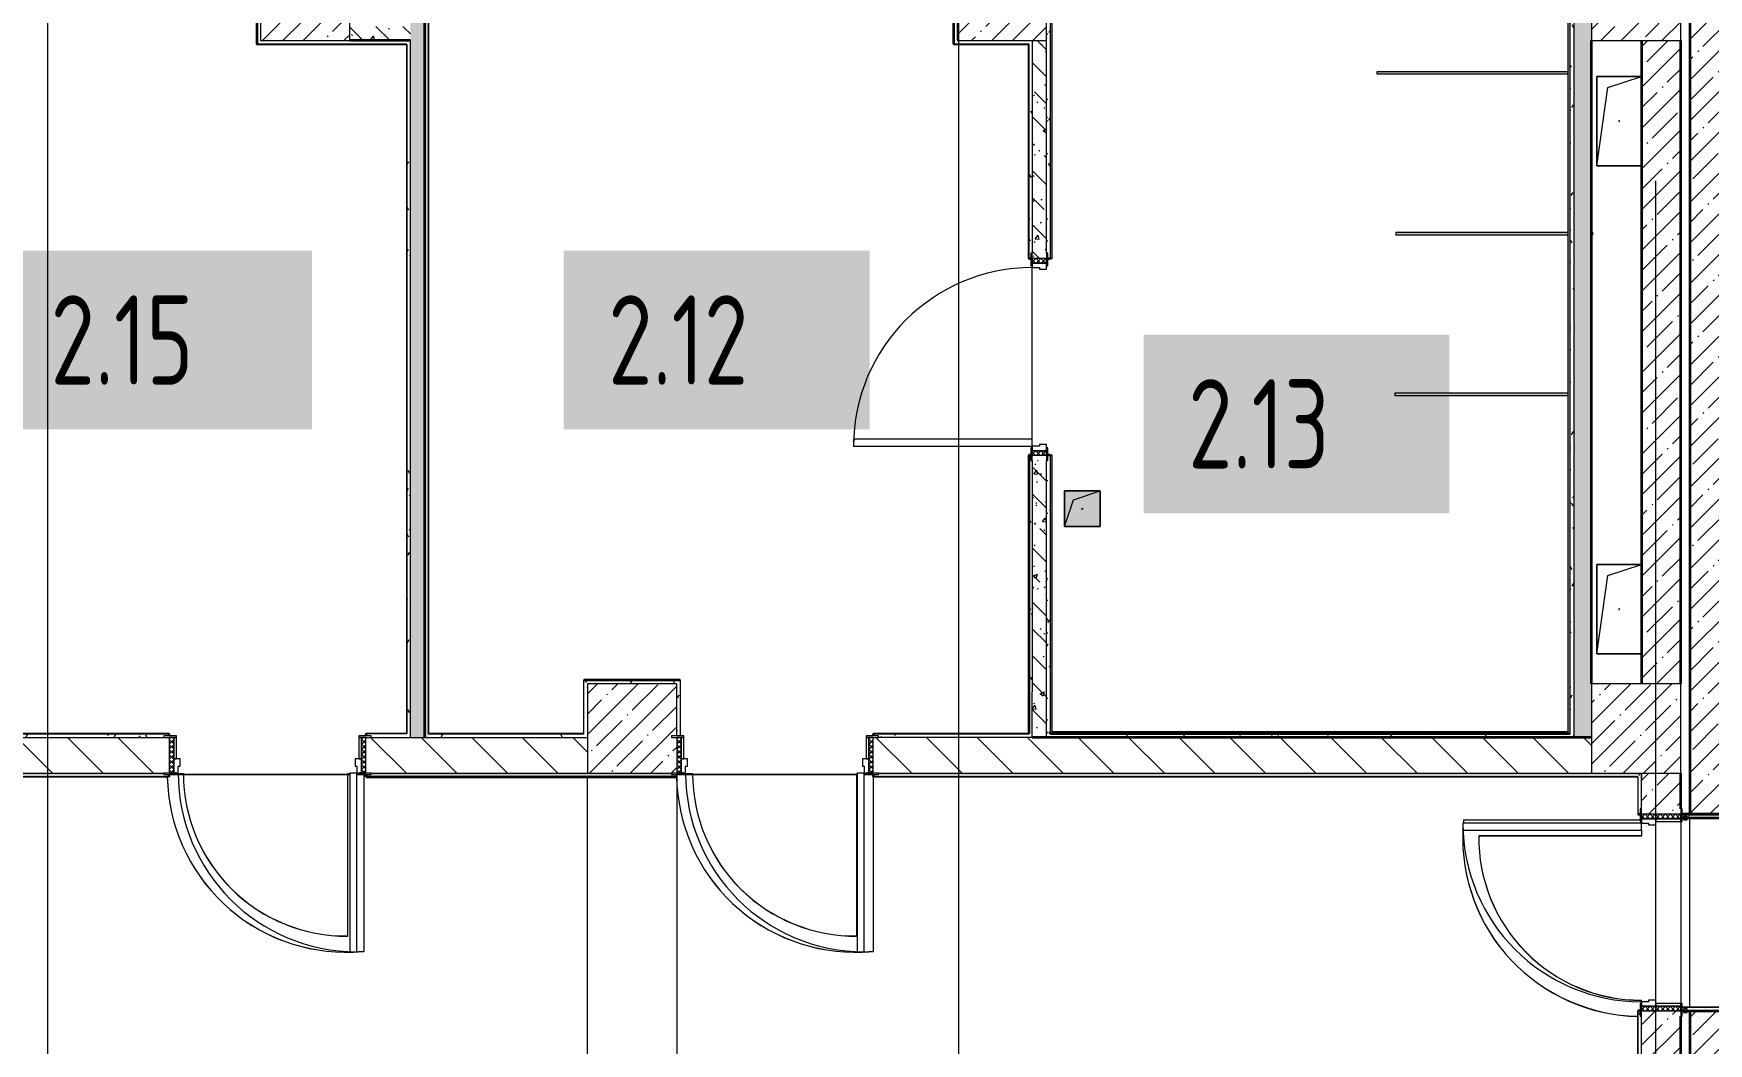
# Model space of a CAD drawing. Header units: millimetres. Extents: x 3914 to 443608, y -156176 to 78197.
# Drawn here: x 250444 to 259819, y -128891 to -123238 of the extents above; entities that cross this region are included whole.
import ezdxf

# ---------------------------------------------------------------- set-up
doc = ezdxf.new("R2010")
doc.units = ezdxf.units.MM
doc.linetypes.add('200_ШТРИХ__ш1_п0_6_', pattern=[160, 100, -60])
doc.linetypes.add('Осевая', pattern=[6350, 1270, -952.5, 3175, -952.5])
doc.layers.add('A-AREA-PATT-2', color=7, linetype='Continuous', lineweight=5, true_color=0xcde0ef, transparency=1)
for name, color, linetype, lineweight in [('A-DOOR-1', 7, 'Continuous', 5), ('A-DOOR-2', 7, '200_ШТРИХ__ш1_п0_6_', 5), ('A-DOOR-FRAM-2', 7, 'Continuous', 5), ('A-FLOR', 7, 'Continuous', 9), ('A-GENM', 7, 'Continuous', 9), ('A-WALL', 7, 'Continuous', 5), ('A-WALL-1', 7, 'Continuous', 35), ('I-WALL', 7, 'Continuous', 5), ('S-COLS', 7, 'Continuous', 9), ('S-COLS-1', 7, 'Continuous', 5), ('Оси', 7, 'Continuous', 9), ('Оси-2', 7, 'Осевая', 9)]:
    doc.layers.add(name, color=color, linetype=linetype, lineweight=lineweight)
doc.layers.add('A-DOOR-FRAM-1', color=7, linetype='Continuous', lineweight=5, true_color=0xc0c0c0)
doc.layers.add('A-WALL-FNSH-1', color=9, linetype='Continuous', lineweight=5, true_color=0x808080)
doc.styles.add('СПДС', font='ГОСТ тип А.ttf', dxfattribs={"width": 0.9})
pattern_1 = [(45, (174964.42, -145977.62), (-114.04925, 114.04925), []), (45, (175078.47, -145977.62), (-114.04925, 114.04925), [201.612, -40.322, 6.706, -33.617])]
pattern_2 = [(135, (174964.42, -145977.62), (-150.8683, -150.8683), [213.36, -35.56, 7.112, -35.56]), (135, (174964.42, -145826.85), (-150.8683, -150.8683), []), (50, (174964.42, -145977.62), (255.05767, -22.3145), [26.67, -293.37]), (355, (174964.42, -145977.62), (-49.3404, 267.47914), [21.336, -234.696]), (100.451, (174985.68, -145979.48), (205.7195, 245.16356), [22.666, -249.326]), (46.184, (174964.42, -145906.5), (379.511, -58.86), [40.005, -440.055]), (96.636, (174996.05, -145911.4), (332.3634, 346.3991), [33.999, -373.989]), (351.184, (174964.42, -145906.5), (332.3669, 346.3953), [32.004, -352.044]), (21, (174999.98, -145924.28), (212.26017, -143.1711), [26.67, -293.37]), (326, (174999.98, -145924.28), (86.5224, 257.8632), [21.336, -234.696]), (71.451, (175017.67, -145936.2), (298.78395, 114.6901), [22.666, -249.326]), (37.5, (174964.42, -145977.62), (4.32385, 118.37751), [6.706, -225.146, 6.706, -231.546, -235.585]), (37.5, (174964.42, -145977.62), (4.32385, 118.37751), [-470.103, 6.706, -228.879]), (7.5, (174964.42, -145977.62), (93.54758, 140.2533), [6.706, -129.134, 6.706, -219.812, -89.789]), (7.5, (174964.42, -145977.62), (93.54758, 140.2533), [-362.356, 6.706, -83.083]), (327.5, (174885.12, -145977.62), (189.82734, -8.02019), [6.706, -82.194, 6.706, -270.662, -368.046]), (327.5, (174885.12, -145977.62), (189.82734, -8.02019), [-366.268, 6.706, -361.34]), (317.5, (174849.56, -145977.62), (207.38114, 35.59764), [6.706, -108.864, 6.706, -177.495, -261.366]), (317.5, (174849.56, -145977.62), (207.38114, 35.59764), [-299.771, 6.706, -254.66])]
pattern_3 = [(0, (174964.42, -145977.62), (243.84, 60.96), [20.117, -162.763, 20.117, -162.763, -975.36]), (0, (174964.42, -145977.62), (243.84, 60.96), [-365.76, 20.117, -345.643, 20.117, -162.763, -426.72]), (0, (174964.42, -145977.62), (243.84, 60.96), [-914.4, 20.117, -101.803, 20.117, -284.683]), (120, (175055.86, -145947.14), (-174.71291, 180.691634), [20.117, -162.763, 20.117, -162.763, -975.36]), (120, (175055.86, -145947.14), (-174.71291, 180.691634), [-365.76, 20.117, -345.643, 20.117, -162.763, -426.72]), (120, (175055.86, -145947.14), (-174.71291, 180.691634), [-914.4, 20.117, -101.803, 20.117, -284.683]), (240, (175086.34, -145825.22), (-69.12709, -241.651634), [20.117, -162.763, 20.117, -162.763, -975.36]), (240, (175086.34, -145825.22), (-69.12709, -241.651634), [-365.76, 20.117, -345.643, 20.117, -162.763, -426.72]), (240, (175086.34, -145825.22), (-69.12709, -241.651634), [-914.4, 20.117, -101.803, 20.117, -284.683])]

# ---------------------------------------------------------------- blocks, each defined once
blk = doc.blocks.new('BSC_Колонна _Прямоугольная - 500х500-23287078-Объем проектирования 2 этажа')
at = {"layer": 'S-COLS-1'}
h = blk.add_hatch(dxfattribs=at)
h.set_pattern_fill('FP_32', color=256, style=0, pattern_type=2)
h.set_pattern_definition([(45, (-84450, -22950), (-114.04925, 114.04925), []), (45, (-84335.95, -22950), (-114.04925, 114.04925), [201.613, -40.323, 6.706, -33.617])])
h.paths.add_polyline_path([(140, -250), (250, -250), (250, 250), (-250, 250), (-249.3, -250), (60, -250)])
for p, q in [((250, 250), (-250, 250)), ((-250, 250), (-250, -250)), ((250, -250), (250, 250)), ((-250, -250), (250, -250))]:
    blk.add_line(p, q, dxfattribs=at)
blk = doc.blocks.new('BSC_Колонна _Прямоугольная - 500х500-V323-Объем проектирования 2 этажа')
at = {"layer": 'S-COLS-1'}
h = blk.add_hatch(dxfattribs=at)
h.set_pattern_fill('FP_72', color=256, style=0, pattern_type=2)
h.set_pattern_definition([(45, (-77000, -22950), (-114.04925, 114.04925), []), (45, (-76885.95, -22950), (-114.04925, 114.04925), [201.613, -40.323, 6.706, -33.617])])
h.paths.add_polyline_path([(250, -250), (250, 250), (-250, 250), (-250, -250)])
for p, q in [((250, 250), (-250, 250)), ((-250, 250), (-250, -250)), ((250, -250), (250, 250)), ((-250, -250), (250, -250))]:
    blk.add_line(p, q, dxfattribs=at)
blk = doc.blocks.new('131_Сантехническая перегородка - СП-2-29831410-Объем проектирования 2 этажа')
at = {"layer": 'A-GENM'}
for p, q in [((31, 8), (1100, 8)), ((1100, 8), (1100, -8)), ((1100, -8), (31, -8))]:
    blk.add_line(p, q, dxfattribs=at)
blk = doc.blocks.new('131_Сантехническая перегородка - СП-2-16286057-Объем проектирования 2 этажа')
at = {"layer": 'A-GENM'}
for p, q in [((0, 8), (964.7, 8)), ((0, 8), (0, -8)), ((1095.7, 8), (1100, 8)), ((1100, 8), (1100, -8)), ((964.7, -8), (0, -8)), ((1100, -8), (1095.7, -8))]:
    blk.add_line(p, q, dxfattribs=at)
blk = doc.blocks.new('131_Сантехническая перегородка - СП-2-V333-Объем проектирования 2 этажа')
at = {"layer": 'A-GENM'}
for p, q in [((0, 8), (969.7, 8)), ((0, 8), (0, -8)), ((969.7, -8), (0, -8))]:
    blk.add_line(p, q, dxfattribs=at)
blk = doc.blocks.new('GM_Отверстие прямоугольное _в плите_ - Отверстие-V379-Объем проектирования 2 этажа')
at = {"layer": 'A-GENM'}
for p, q in [((-100, -100), (-100, 100)), ((-100, 100), (100, 100)), ((100, 100), (-100, 100)), ((-100, 100), (-100, -100)), ((-50, 50), (100, 100)), ((100, 100), (100, -100)), ((100, -100), (100, 100)), ((-100, -100), (-50, 50)), ((100, -100), (-100, -100)), ((-100, -100), (100, -100))]:
    blk.add_line(p, q, dxfattribs=at)
for start, end in [(360, 180), (180, 360)]:
    blk.add_arc((0, 0), 2.5, start, end, dxfattribs=at)
blk = doc.blocks.new('GM_Отверстие прямоугольное _в плите_ - Отверстие-21613015-Объем проектирования 2 этажа')
at = {"layer": 'A-GENM'}
for p, q in [((-125, -250), (-125, 250)), ((-125, 250), (125, 250)), ((125, 250), (-125, 250)), ((-125, 250), (-125, -250)), ((-125, -250), (-62.5, 187.5)), ((-62.5, 187.5), (125, 250)), ((125, -250), (-125, -250)), ((-125, -250), (125, -250))]:
    blk.add_line(p, q, dxfattribs=at)
for start, end in [(360, 180), (180, 360)]:
    blk.add_arc((0, 0), 2.5, start, end, dxfattribs=at)
blk = doc.blocks.new('BSC_Колонна _Прямоугольная - 500х500-V394-Объем проектирования 2 этажа')
at = {"layer": 'S-COLS-1'}
h = blk.add_hatch(dxfattribs=at)
h.set_pattern_fill('FP_136', color=256, style=0, pattern_type=2)
h.set_pattern_definition([(45, (-78830, -18850), (-114.04925, 114.04925), []), (45, (-78715.95, -18850), (-114.04925, 114.04925), [201.613, -40.323, 6.706, -33.617])])
h.paths.add_polyline_path([(60.1, -250), (250, -250), (250, -50), (220, -50), (220, -42), (250, -42), (250, 250), (-250, 250), (-250, -250)])
for p, q in [((250, 250), (-250, 250)), ((-250, 250), (-250, -250)), ((250, -42), (250, 250)), ((-250, -250), (220, -250))]:
    blk.add_line(p, q, dxfattribs=at)
blk = doc.blocks.new('BSC_Колонна _Прямоугольная - 500х500-V395-Объем проектирования 2 этажа')
at = {"layer": 'S-COLS-1'}
h = blk.add_hatch(dxfattribs=at)
h.set_pattern_fill('FP_137', color=256, style=0, pattern_type=2)
h.set_pattern_definition([(45, (-84450, -18850), (-114.04925, 114.04925), []), (45, (-84335.95, -18850), (-114.04925, 114.04925), [201.613, -40.323, 6.706, -33.617])])
h.paths.add_polyline_path([(34.2, -250), (250, -250), (250, 250), (-250, 250), (-250, -250), (30, -250)])
for p, q in [((250, 250), (-250, 250)), ((-250, 250), (-250, -250)), ((250, -250), (250, 250)), ((-250, -250), (250, -250))]:
    blk.add_line(p, q, dxfattribs=at)
blk = doc.blocks.new('BSC_Колонна _Прямоугольная - 500х500-V396-Объем проектирования 2 этажа')
at = {"layer": 'S-COLS-1'}
h = blk.add_hatch(dxfattribs=at)
h.set_pattern_fill('FP_138', color=256, style=0, pattern_type=2)
h.set_pattern_definition([(45, (-80900, -22950), (-114.04925, 114.04925), []), (45, (-80785.95, -22950), (-114.04925, 114.04925), [201.613, -40.323, 6.706, -33.617])])
h.paths.add_polyline_path([(202.8, -250), (250, -250), (250, 250), (-250, 250), (-250, -250), (170, -250)])
for p, q in [((250, 250), (-250, 250)), ((-250, 250), (-250, -250)), ((250, -250), (250, 250)), ((-250, -250), (250, -250))]:
    blk.add_line(p, q, dxfattribs=at)

msp = doc.modelspace()

# ---------------------------------------------------------------- hatches: boundary and pattern name
at = {"layer": 'A-AREA-PATT-2'}
h = msp.add_hatch(color=256, dxfattribs=at)
h.paths.add_polyline_path([(258191, -127152.1), (259039.6, -127152.1), (259039.6, -122583.1), (256139.9, -122583.1), (256139.9, -124497.6), (256145.4, -124497.6), (256145.4, -122588.6), (259034.1, -122588.6), (259034.1, -123449.6), (257965.1, -123449.6), (257965.1, -123465.6), (259034.1, -123465.6), (259034.1, -124349.6), (258069.4, -124349.6), (258069.4, -124365.6), (259034.1, -124365.6), (259034.1, -125249.6), (258064.4, -125249.6), (258064.4, -125265.6), (259034.1, -125265.6), (259034.1, -127146.6), (256145.4, -127146.6), (256145.4, -125597.6), (256139.9, -125597.6), (256139.9, -127152.1), (258189.5, -127152.1)])
h.paths.add_polyline_path([(256414.4, -125997.6), (256414.4, -125797.6), (256214.4, -125797.6), (256214.4, -125997.6)])
h = msp.add_hatch(color=256, dxfattribs=at)
h.paths.add_polyline_path([(259554.4, -128687.1), (259664.4, -128687.1), (259664.4, -128682.6), (259554.4, -128682.6)])
h.paths.add_polyline_path([(259679.4, -127639.1), (259699.4, -127639.1), (259699.4, -127628.6), (259679.4, -127628.6), (259679.4, -127632.6)])
h.paths.add_polyline_path([(259554.4, -127632.6), (259664.4, -127632.6), (259664.4, -127628.6), (259554.4, -127628.6)])
at = {"layer": 'A-DOOR-2'}
h = msp.add_hatch(dxfattribs=at)
h.set_pattern_fill('FP_199', color=256, angle=90, style=0, pattern_type=2)
h.set_pattern_definition([(225, (255969.737, -123308.71), (14.14214, -14.14214), []), (315, (255969.737, -123308.71), (14.14214, 14.14214), [])])
h.paths.add_polyline_path([(256034.4, -124522.6), (256114.4, -124522.6), (256114.4, -124497.6), (256034.4, -124497.6)])
h = msp.add_hatch(dxfattribs=at)
h.set_pattern_fill('FP_75', color=256, angle=180, style=0, pattern_type=2)
h.set_pattern_definition([(315, (250015.51, -127442.306), (14.14214, 14.14214), []), (45, (250015.51, -127442.306), (-14.14214, 14.14214), [])])
h.paths.add_polyline_path([(251204.4, -127377.6), (251229.4, -127377.6), (251229.4, -127177.6), (251204.4, -127177.6)])
h = msp.add_hatch(dxfattribs=at)
h.set_pattern_fill('FP_75', color=256, angle=180, style=0, pattern_type=2)
h.set_pattern_definition([(315, (252855.51, -127442.306), (14.14214, 14.14214), []), (45, (252855.51, -127442.306), (-14.14214, 14.14214), [])])
h.paths.add_polyline_path([(254044.4, -127377.6), (254069.4, -127377.6), (254069.4, -127177.6), (254044.4, -127177.6)])
h = msp.add_hatch(dxfattribs=at)
h.set_pattern_fill('FP_85', color=256, angle=90, style=0, pattern_type=2)
h.set_pattern_definition([(225, (259379.737, -126418.71), (14.14214, -14.14214), []), (315, (259379.737, -126418.71), (14.14214, 14.14214), [])])
h.paths.add_polyline_path([(259664.4, -127632.6), (259664.4, -127607.6), (259444.4, -127607.6), (259444.4, -127632.6), (259636.4, -127632.6)])
at = {"layer": 'A-DOOR-FRAM-2'}
h = msp.add_hatch(dxfattribs=at)
h.set_pattern_fill('FP_200', color=256, angle=90, style=0, pattern_type=2)
h.set_pattern_definition([(135, (255969.737, -125431.505), (-14.1421, -14.1421), []), (225, (255969.737, -125431.505), (14.1421, -14.1421), [])])
h.paths.add_polyline_path([(256114.4, -125597.6), (256112.6, -125572.6), (256034.4, -125572.6), (256034.4, -125597.6)])
h = msp.add_hatch(dxfattribs=at)
h.set_pattern_fill('FP_76', color=256, angle=180, style=0, pattern_type=2)
h.set_pattern_definition([(225, (252138.306, -127442.306), (14.1421, -14.1421), []), (315, (252138.306, -127442.306), (14.1421, 14.1421), [])])
h.paths.add_polyline_path([(252304.4, -127377.6), (252304.4, -127177.6), (252279.4, -127177.6), (252279.4, -127377.6), (252291.6, -127377.6)])
h = msp.add_hatch(dxfattribs=at)
h.set_pattern_fill('FP_76', color=256, angle=180, style=0, pattern_type=2)
h.set_pattern_definition([(225, (254978.306, -127442.306), (14.1421, -14.1421), []), (315, (254978.306, -127442.306), (14.1421, 14.1421), [])])
h.paths.add_polyline_path([(255119.4, -127377.6), (255144.4, -127377.6), (255144.4, -127177.6), (255119.4, -127178.2), (255119.4, -127182.3)])
h = msp.add_hatch(dxfattribs=at)
h.set_pattern_fill('FP_86', color=256, angle=90, style=0, pattern_type=2)
h.set_pattern_definition([(135, (259379.737, -128541.505), (-14.1421, -14.1421), []), (225, (259379.737, -128541.505), (14.1421, -14.1421), [])])
h.paths.add_polyline_path([(259664.4, -128707.6), (259664.4, -128682.6), (259444.4, -128682.6), (259444.4, -128707.6), (259636.4, -128707.6)])
at = {"layer": 'I-WALL'}
h = msp.add_hatch(dxfattribs=at)
h.set_pattern_fill('FP_1', color=256, style=0, pattern_type=2)
h.set_pattern_definition(pattern_1)
h.paths.add_polyline_path([(259714.4, -127607.6), (259934.4, -127607.6), (259934.4, -118877.6), (259714.4, -118877.6), (259714.4, -127539.9)])
h = msp.add_hatch(dxfattribs=at)
h.set_pattern_fill('FP_41', color=256, style=0, pattern_type=2)
h.set_pattern_definition(pattern_2)
h.paths.add_polyline_path([(252554.5, -127177.6), (252634.4, -127177.6), (252634.4, -119077.6), (252554.4, -119077.6), (252554.4, -127177.6)])
h = msp.add_hatch(dxfattribs=at)
h.set_pattern_fill('FP_191', color=256, style=0, pattern_type=2)
h.set_pattern_definition(pattern_3)
h.paths.add_polyline_path([(252654.4, -127177.6), (252652.9, -119097), (252634.4, -119077.6), (252634.4, -127177.6)])
h = msp.add_hatch(dxfattribs=at)
h.set_pattern_fill('FP_41', color=256, style=0, pattern_type=2)
h.set_pattern_definition(pattern_2)
h.paths.add_polyline_path([(259164.4, -127177.6), (259164.4, -119077.6), (259065.1, -119077.6), (259065.1, -127177.6)])
h = msp.add_hatch(dxfattribs=at)
h.set_pattern_fill('FP_1', color=256, style=0, pattern_type=2)
h.set_pattern_definition(pattern_1)
h.paths.add_polyline_path([(259455.8, -127407.6), (259664.4, -127407.6), (259664.4, -127377.6), (259444.4, -127377.6), (259444.4, -127407.6)])
h.paths.add_polyline_path([(259664.4, -126877.6), (259664.4, -123277.6), (259444.4, -123277.6), (259444.4, -126877.6), (259474.4, -126877.6)])
h.paths.add_polyline_path([(259568.5, -122777.6), (259664.4, -122777.6), (259664.4, -119377.6), (259444.4, -119377.6), (259445.3, -122777.6), (259474.4, -122777.6)])
h = msp.add_hatch(dxfattribs=at)
h.set_pattern_fill('FP_191', color=256, style=0, pattern_type=2)
h.set_pattern_definition(pattern_3)
h.paths.add_polyline_path([(256134.4, -127177.6), (256134.4, -125597.6), (256122.4, -125597.6), (256122.4, -125627.6), (256114.4, -125627.6), (256114.4, -127177.6)])
h.paths.add_polyline_path([(256134.4, -124497.6), (256134.4, -122577.6), (256114.4, -122577.6), (256114.4, -124467.6), (256122.4, -124467.6), (256122.4, -124497.6)])
h = msp.add_hatch(dxfattribs=at)
h.set_pattern_fill('FP_191', color=256, style=0, pattern_type=2)
h.set_pattern_definition(pattern_3)
h.paths.add_polyline_path([(259045.1, -127177.6), (259065.1, -127177.6), (259065.1, -122557.6), (259045.1, -122557.6), (259045.1, -127166.9)])
h = msp.add_hatch(dxfattribs=at)
h.set_pattern_fill('FP_191', color=256, style=0, pattern_type=2)
h.set_pattern_definition(pattern_3)
h.paths.add_polyline_path([(251694.4, -123277.6), (251714.4, -123277.6), (251714.4, -122757.6), (251694.4, -122757.6), (251694.4, -123246.8)])
h = msp.add_hatch(dxfattribs=at)
h.set_pattern_fill('FP_191', color=256, style=0, pattern_type=2)
h.set_pattern_definition(pattern_3)
h.paths.add_polyline_path([(255594.4, -123277.6), (255614.4, -123277.6), (255614.3, -122757.6), (255594.4, -122757.6), (255594.4, -123260.9)])
h = msp.add_hatch(dxfattribs=at)
h.set_pattern_fill('FP_191', color=256, style=0, pattern_type=2)
h.set_pattern_definition(pattern_3)
h.paths.add_polyline_path([(252409.1, -123297.6), (252533.4, -123297.6), (252533.4, -123277.6), (251694.4, -123277.6), (251694.4, -123297.6), (252304.4, -123297.6)])
h = msp.add_hatch(dxfattribs=at)
h.set_pattern_fill('FP_41', color=256, style=0, pattern_type=2)
h.set_pattern_definition(pattern_2)
h.paths.add_polyline_path([(252554.4, -123277.6), (252554.4, -123197.6), (252214.4, -123197.6), (252214.4, -123277.6), (252552.9, -123277.6)])
h = msp.add_hatch(dxfattribs=at)
h.set_pattern_fill('FP_191', color=256, style=0, pattern_type=2)
h.set_pattern_definition(pattern_3)
h.paths.add_polyline_path([(252554.4, -127157.6), (252552.9, -123277.6), (252534.4, -123277.6), (252534.4, -127156.6)])
h = msp.add_hatch(dxfattribs=at)
h.set_pattern_fill('FP_191', color=256, style=0, pattern_type=2)
h.set_pattern_definition(pattern_3)
h.paths.add_polyline_path([(256034.4, -127157.6), (256034.4, -125627.6), (256026.4, -125627.6), (256026.4, -125597.6), (256014.4, -125597.6), (256014.4, -127157.6)])
h.paths.add_polyline_path([(256014.4, -124497.6), (256026.4, -124497.6), (256026.4, -124467.6), (256034.4, -124467.6), (256034.4, -123277.6), (256014.4, -123277.6), (256014.4, -124222.6)])
h = msp.add_hatch(dxfattribs=at)
h.set_pattern_fill('FP_41', color=256, style=0, pattern_type=2)
h.set_pattern_definition(pattern_2)
h.paths.add_polyline_path([(256034.4, -127177.6), (256114.4, -127177.6), (256114.4, -125597.6), (256034.4, -125597.6), (256034.4, -127157.6)])
h.paths.add_polyline_path([(256034.4, -124497.6), (256114.4, -124497.6), (256114.4, -123277.6), (256034.4, -123277.6), (256034.4, -124467.6)])
h = msp.add_hatch(dxfattribs=at)
h.set_pattern_fill('FP_191', color=256, style=0, pattern_type=2)
h.set_pattern_definition(pattern_3)
h.paths.add_polyline_path([(253544.4, -127157.6), (253544.4, -126857.6), (253524.4, -126857.6), (253524.4, -127156.6), (253534.4, -127157.1)])
h = msp.add_hatch(dxfattribs=at)
h.set_pattern_fill('FP_191', color=256, style=0, pattern_type=2)
h.set_pattern_definition(pattern_3)
h.paths.add_polyline_path([(254044.4, -126877.6), (254064.4, -126877.6), (254064.4, -126857.6), (253544.4, -126857.6), (253544.4, -126877.6)])
h = msp.add_hatch(dxfattribs=at)
h.set_pattern_fill('FP_191', color=256, style=0, pattern_type=2)
h.set_pattern_definition(pattern_3)
h.paths.add_polyline_path([(254044.4, -127169.6), (254064.4, -127169.6), (254064.4, -126877.6), (254044.4, -126877.6), (254044.4, -127097)])
h = msp.add_hatch(dxfattribs=at)
h.set_pattern_fill('FP_23', color=256, style=0, pattern_type=2)
h.set_pattern_definition([(135, (174964.42, -145977.62), (-141.42136, -141.42136), [])])
h.paths.add_polyline_path([(259065.1, -127377.6), (259164.4, -127377.6), (259164.4, -127177.6), (255144.4, -127177.6), (255144.4, -127377.6), (258913.7, -127377.6)])
h.paths.add_polyline_path([(248504.4, -127377.6), (248504.4, -127177.6), (241724.4, -127177.6), (241724.4, -127377.6), (246627.2, -127377.6)])
h.paths.add_polyline_path([(249465.7, -127377.6), (251204.4, -127377.6), (251204.4, -127177.6), (249004.4, -127177.6), (249004.4, -127377.6)])
h.paths.add_polyline_path([(252304.4, -127377.6), (253544.4, -127377.6), (253544.4, -127177.6), (252304.4, -127177.6)])
h = msp.add_hatch(dxfattribs=at)
h.set_pattern_fill('FP_191', color=256, style=0, pattern_type=2)
h.set_pattern_definition(pattern_3)
h.paths.add_polyline_path([(252554.4, -127177.6), (252554.4, -127157.6), (252304.4, -127157.6), (252304.9, -127169.6), (252334.4, -127169.6), (252334.4, -127177.6), (252534.4, -127177.6)])
h.paths.add_polyline_path([(250761.2, -127177.6), (251174.4, -127177.3), (251174.4, -127169.6), (251204.4, -127169.6), (251204.4, -127157.6), (249025.4, -127157.6), (249024.4, -127177.6), (250628.3, -127177.6)])
h = msp.add_hatch(dxfattribs=at)
h.set_pattern_fill('FP_191', color=256, style=0, pattern_type=2)
h.set_pattern_definition(pattern_3)
h.paths.add_polyline_path([(253544.4, -127177.6), (253544.4, -127157.6), (252655.4, -127157.6), (252654.4, -127177.6)])
h = msp.add_hatch(dxfattribs=at)
h.set_pattern_fill('FP_191', color=256, style=0, pattern_type=2)
h.set_pattern_definition(pattern_3)
h.paths.add_polyline_path([(255350.8, -127177.6), (256033.4, -127176.7), (256013.4, -127157.6), (255144.4, -127157.6), (255144.4, -127169.6), (255174.4, -127169.6), (255174.4, -127177.6), (255300, -127177.6)])
h.paths.add_polyline_path([(256034.4, -127177.6), (256034.4, -127157.6), (256014.4, -127157.6), (256033.4, -127176.6)])
h = msp.add_hatch(dxfattribs=at)
h.set_pattern_fill('FP_191', color=256, style=0, pattern_type=2)
h.set_pattern_definition(pattern_3)
h.paths.add_polyline_path([(258725.6, -127177.6), (259045.1, -127177.6), (259043.1, -127157.6), (256134.4, -127157.6), (256134.4, -127177.6), (258389.5, -127177.6)])
h = msp.add_hatch(dxfattribs=at)
h.set_pattern_fill('FP_191', color=256, style=0, pattern_type=2)
h.set_pattern_definition(pattern_3)
h.paths.add_polyline_path([(255144.4, -127397.6), (259423.4, -127397.6), (259424.4, -127377.6), (255174.4, -127377.8), (255174.4, -127385.6), (255144.4, -127385.6)])
h.paths.add_polyline_path([(252409.1, -127397.6), (254044.4, -127397.6), (254044.4, -127385.6), (254014.4, -127384.8), (254014.4, -127377.6), (252334.4, -127378), (252334.4, -127385.6), (252304.4, -127385.6), (252304.4, -127397.6), (252334.4, -127397.6)])
h.paths.add_polyline_path([(245274.4, -127397.6), (251204.4, -127397.6), (251204.4, -127385.6), (251174.4, -127384.8), (251174.4, -127377.6), (241724.4, -127377.6), (241745.4, -127397.6), (245181.7, -127397.6)])
h.paths.add_polyline_path([(241729.3, -127397.6), (241744.4, -127397.6), (241724.4, -127377.6), (241724.4, -127397.6)])
h = msp.add_hatch(dxfattribs=at)
h.set_pattern_fill('FP_191', color=256, style=0, pattern_type=2)
h.set_pattern_definition(pattern_3)
h.paths.add_polyline_path([(259444.4, -129827.6), (259443.9, -128737.6), (259436.4, -128737.6), (259436.4, -128707.6), (259424.4, -128707.6), (259424.4, -129826.6)])
h.paths.add_polyline_path([(259424.4, -127607.6), (259436.4, -127607.6), (259436.4, -127577.6), (259444.4, -127577.6), (259444.4, -127377.6), (259424.4, -127377.6), (259424.4, -127544.6)])
h = msp.add_hatch(dxfattribs=at)
h.set_pattern_fill('FP_1', color=256, style=0, pattern_type=2)
h.set_pattern_definition(pattern_1)
h.paths.add_polyline_path([(259664.4, -130447.6), (259664.4, -128707.6), (259444.4, -128707.6), (259444.4, -130327.6), (259621.8, -130327.6), (259636.4, -130368.7)])
h.paths.add_polyline_path([(259444.4, -127607.6), (259664.4, -127607.6), (259664.4, -127407.6), (259444.4, -127407.6), (259444.4, -127577.6)])
h = msp.add_hatch(dxfattribs=at)
h.set_pattern_fill('FP_191', color=256, style=0, pattern_type=2)
h.set_pattern_definition(pattern_3)
h.paths.add_polyline_path([(259713.5, -127628.1), (259954.4, -127628.1), (259954.4, -127608.1), (259672.4, -127608.1), (259672.4, -127628.1)])
h = msp.add_hatch(dxfattribs=at)
h.set_pattern_fill('FP_191', color=256, style=0, pattern_type=2)
h.set_pattern_definition(pattern_3)
h.paths.add_polyline_path([(259672.4, -128707.6), (261926.1, -128707.6), (261905.1, -128687.6), (259672.4, -128687.7)])
h.paths.add_polyline_path([(261926.1, -128707.6), (261926.1, -128687.6), (261906.1, -128687.6), (261922.1, -128703.6)])
h = msp.add_hatch(dxfattribs=at)
h.set_pattern_fill('FP_1', color=256, style=0, pattern_type=2)
h.set_pattern_definition(pattern_1)
h.paths.add_polyline_path([(259934.4, -129897.6), (259934.4, -128707.6), (259714.4, -128707.6), (259714.4, -129897.6)])

# ---------------------------------------------------------------- linework, layer by layer
at = {"layer": 'A-DOOR-1'}
for p, q in [((256034.4, -125507.6), (255034.4, -125507.6)), ((255034.4, -125507.6), (255034.4, -125547.6)), ((256034.4, -125547.6), (256034.4, -125507.6)), ((255034.4, -125547.6), (256034.4, -125547.6)), ((252254.4, -127377.6), (252214.4, -127377.6)), ((252214.4, -127377.6), (252214.4, -128377.6)), ((252254.4, -128377.6), (252254.4, -127377.6)), ((255094.4, -127377.6), (255054.4, -127377.6)), ((255054.4, -127377.6), (255054.4, -128377.6)), ((255094.4, -128377.6), (255094.4, -127377.6)), ((258444.4, -127657.6), (258444.4, -127697.6)), ((259444.4, -127657.6), (258444.4, -127657.6)), ((259444.4, -127697.6), (259444.4, -127657.6)), ((258444.4, -127697.6), (259444.4, -127697.6)), ((252214.4, -128377.6), (252254.4, -128377.6)), ((255054.4, -128377.6), (255094.4, -128377.6))]:
    msp.add_line(p, q, dxfattribs=at)
for centre, start, end in [((256034.4, -125547.6), 90, 180), ((252254.4, -127377.6), 180, 270), ((255094.4, -127377.6), 180, 270), ((259444.4, -127657.6), 180, 270)]:
    msp.add_arc(centre, 1000, start, end, dxfattribs=at)
at = {"layer": 'A-DOOR-FRAM-1'}
for p, q in [((256034.4, -124467.6), (256026.4, -124467.6)), ((256026.4, -124467.6), (256026.4, -124537.6)), ((256034.4, -124537.6), (256034.4, -124467.6)), ((256114.4, -124497.6), (256034.4, -124497.6)), ((256034.4, -124497.6), (256034.4, -124522.6)), ((256122.4, -124467.6), (256114.4, -124467.6)), ((256114.4, -124467.6), (256114.4, -124537.6)), ((256114.4, -124522.6), (256114.4, -124497.6)), ((256122.4, -124537.6), (256122.4, -124467.6)), ((256026.4, -124537.6), (256034.4, -124537.6)), ((256114.4, -124522.6), (256034.4, -124522.6)), ((256034.4, -124522.6), (256034.4, -124547.6)), ((256034.4, -124522.6), (256114.4, -124522.6)), ((256035.4, -124522.6), (256034.4, -124522.6)), ((256034.4, -124522.6), (256034.4, -124537.6)), ((256034.4, -124537.6), (256035.4, -124537.6)), ((256034.4, -124547.6), (256074.4, -124547.6)), ((256035.4, -124537.6), (256035.4, -124522.6)), ((256074.4, -124547.6), (256074.4, -124557.6)), ((256074.4, -124557.6), (256114.4, -124557.6)), ((256114.4, -124522.6), (256113.4, -124522.6)), ((256113.4, -124522.6), (256113.4, -124537.6)), ((256113.4, -124537.6), (256114.4, -124537.6)), ((256114.4, -124557.6), (256114.4, -124522.6)), ((256114.4, -124537.6), (256114.4, -124522.6)), ((256114.4, -124537.6), (256122.4, -124537.6)), ((256034.4, -125557.6), (256026.4, -125557.6)), ((256026.4, -125557.6), (256026.4, -125627.6)), ((256034.4, -125547.6), (256034.4, -125572.6)), ((256074.4, -125547.6), (256034.4, -125547.6)), ((256035.4, -125557.6), (256034.4, -125557.6)), ((256034.4, -125557.6), (256034.4, -125572.6)), ((256034.4, -125627.6), (256034.4, -125557.6)), ((256034.4, -125572.6), (256114.4, -125572.6)), ((256114.4, -125572.6), (256034.4, -125572.6)), ((256034.4, -125572.6), (256034.4, -125597.6)), ((256034.4, -125572.6), (256035.4, -125572.6)), ((256034.4, -125597.6), (256114.4, -125597.6)), ((256035.4, -125572.6), (256035.4, -125557.6)), ((256114.4, -125537.6), (256074.4, -125537.6)), ((256074.4, -125537.6), (256074.4, -125547.6)), ((256114.4, -125557.6), (256113.4, -125557.6)), ((256113.4, -125557.6), (256113.4, -125572.6)), ((256113.4, -125572.6), (256114.4, -125572.6)), ((256114.4, -125572.6), (256114.4, -125537.6)), ((256114.4, -125572.6), (256114.4, -125557.6)), ((256122.4, -125557.6), (256114.4, -125557.6)), ((256114.4, -125557.6), (256114.4, -125627.6)), ((256114.4, -125597.6), (256114.4, -125572.6)), ((256122.4, -125627.6), (256122.4, -125557.6)), ((256026.4, -125627.6), (256034.4, -125627.6)), ((256114.4, -125627.6), (256122.4, -125627.6)), ((251244.4, -127169.6), (251174.4, -127169.6)), ((251174.4, -127169.6), (251174.4, -127177.6)), ((251174.4, -127177.6), (251244.4, -127177.6)), ((251229.4, -127177.6), (251204.4, -127177.6)), ((251204.4, -127177.6), (251204.4, -127377.6)), ((251229.4, -127377.6), (251229.4, -127177.6)), ((251244.4, -127177.6), (251229.4, -127177.6)), ((251229.4, -127177.6), (251229.4, -127297.6)), ((251244.4, -127177.6), (251244.4, -127169.6)), ((251244.4, -127297.6), (251244.4, -127177.6)), ((252264.4, -127169.6), (252264.4, -127177.6)), ((252334.4, -127169.6), (252264.4, -127169.6)), ((252264.4, -127177.6), (252264.4, -127297.6)), ((252279.4, -127177.6), (252264.4, -127177.6)), ((252264.4, -127177.6), (252334.4, -127177.6)), ((252279.4, -127177.6), (252279.4, -127377.6)), ((252304.4, -127177.6), (252279.4, -127177.6)), ((252279.4, -127297.6), (252279.4, -127177.6)), ((252304.4, -127377.6), (252304.4, -127177.6)), ((252334.4, -127177.6), (252334.4, -127169.6)), ((254084.4, -127169.6), (254014.4, -127169.6)), ((254014.4, -127169.6), (254014.4, -127177.6)), ((254014.4, -127177.6), (254084.4, -127177.6)), ((254069.4, -127177.6), (254044.4, -127177.6)), ((254044.4, -127177.6), (254044.4, -127377.6)), ((254069.4, -127377.6), (254069.4, -127177.6)), ((254084.4, -127177.6), (254069.4, -127177.6)), ((254069.4, -127177.6), (254069.4, -127297.6)), ((254084.4, -127177.6), (254084.4, -127169.6)), ((254084.4, -127297.6), (254084.4, -127177.6)), ((255104.4, -127169.6), (255104.4, -127177.6)), ((255174.4, -127169.6), (255104.4, -127169.6)), ((255104.4, -127177.6), (255104.4, -127297.6)), ((255119.4, -127177.6), (255104.4, -127177.6)), ((255104.4, -127177.6), (255174.4, -127177.6)), ((255119.4, -127177.6), (255119.4, -127377.6)), ((255144.4, -127177.6), (255119.4, -127177.6)), ((255119.4, -127297.6), (255119.4, -127177.6)), ((255144.4, -127377.6), (255144.4, -127177.6)), ((255174.4, -127177.6), (255174.4, -127169.6)), ((251264.4, -127297.6), (251229.4, -127297.6)), ((251229.4, -127297.6), (251229.4, -127377.6)), ((251229.4, -127297.6), (251244.4, -127297.6)), ((251264.4, -127337.6), (251264.4, -127297.6)), ((252279.4, -127297.6), (252244.4, -127297.6)), ((252244.4, -127297.6), (252244.4, -127337.6)), ((252264.4, -127297.6), (252279.4, -127297.6)), ((252279.4, -127377.6), (252279.4, -127297.6)), ((254104.4, -127297.6), (254069.4, -127297.6)), ((254069.4, -127297.6), (254069.4, -127377.6)), ((254069.4, -127297.6), (254084.4, -127297.6)), ((254104.4, -127337.6), (254104.4, -127297.6)), ((255119.4, -127297.6), (255084.4, -127297.6)), ((255084.4, -127297.6), (255084.4, -127337.6)), ((255104.4, -127297.6), (255119.4, -127297.6)), ((255119.4, -127377.6), (255119.4, -127297.6)), ((251244.4, -127377.6), (251174.4, -127377.6)), ((251174.4, -127377.6), (251174.4, -127385.6)), ((251174.4, -127385.6), (251244.4, -127385.6)), ((251204.4, -127377.6), (251229.4, -127377.6)), ((251244.4, -127376.6), (251229.4, -127376.6)), ((251229.4, -127376.6), (251229.4, -127377.6)), ((251229.4, -127377.6), (251254.4, -127377.6)), ((251229.4, -127377.6), (251244.4, -127377.6)), ((251244.4, -127377.6), (251244.4, -127376.6)), ((251244.4, -127385.6), (251244.4, -127377.6)), ((251254.4, -127377.6), (251254.4, -127337.6)), ((251254.4, -127337.6), (251264.4, -127337.6)), ((252244.4, -127337.6), (252254.4, -127337.6)), ((252254.4, -127337.6), (252254.4, -127377.6)), ((252254.4, -127377.6), (252279.4, -127377.6)), ((252264.4, -127376.6), (252264.4, -127377.6)), ((252279.4, -127376.6), (252264.4, -127376.6)), ((252264.4, -127377.6), (252279.4, -127377.6)), ((252264.4, -127377.6), (252264.4, -127385.6)), ((252334.4, -127377.6), (252264.4, -127377.6)), ((252264.4, -127385.6), (252334.4, -127385.6)), ((252279.4, -127377.6), (252279.4, -127376.6)), ((252279.4, -127377.6), (252304.4, -127377.6)), ((252334.4, -127385.6), (252334.4, -127377.6)), ((254084.4, -127377.6), (254014.4, -127377.6)), ((254014.4, -127377.6), (254014.4, -127385.6)), ((254014.4, -127385.6), (254084.4, -127385.6)), ((254044.4, -127377.6), (254069.4, -127377.6)), ((254084.4, -127376.6), (254069.4, -127376.6)), ((254069.4, -127376.6), (254069.4, -127377.6)), ((254069.4, -127377.6), (254094.4, -127377.6)), ((254069.4, -127377.6), (254084.4, -127377.6)), ((254084.4, -127377.6), (254084.4, -127376.6)), ((254084.4, -127385.6), (254084.4, -127377.6)), ((254094.4, -127377.6), (254094.4, -127337.6)), ((254094.4, -127337.6), (254104.4, -127337.6)), ((255084.4, -127337.6), (255094.4, -127337.6)), ((255094.4, -127337.6), (255094.4, -127377.6)), ((255094.4, -127377.6), (255119.4, -127377.6)), ((255104.4, -127376.6), (255104.4, -127377.6)), ((255119.4, -127376.6), (255104.4, -127376.6)), ((255104.4, -127377.6), (255119.4, -127377.6)), ((255104.4, -127377.6), (255104.4, -127385.6)), ((255174.4, -127377.6), (255104.4, -127377.6)), ((255104.4, -127385.6), (255174.4, -127385.6)), ((255119.4, -127377.6), (255119.4, -127376.6)), ((255119.4, -127377.6), (255144.4, -127377.6)), ((255174.4, -127385.6), (255174.4, -127377.6)), ((259444.4, -127577.6), (259436.4, -127577.6)), ((259436.4, -127577.6), (259436.4, -127647.6)), ((259444.4, -127647.6), (259444.4, -127577.6)), ((259672.4, -127577.6), (259664.4, -127577.6)), ((259664.4, -127577.6), (259664.4, -127647.6)), ((259672.4, -127647.6), (259672.4, -127577.6)), ((259436.4, -127647.6), (259444.4, -127647.6)), ((259664.4, -127607.6), (259444.4, -127607.6)), ((259444.4, -127607.6), (259444.4, -127632.6)), ((259524.4, -127632.6), (259444.4, -127632.6)), ((259444.4, -127632.6), (259444.4, -127657.6)), ((259444.4, -127632.6), (259664.4, -127632.6)), ((259445.4, -127632.6), (259444.4, -127632.6)), ((259444.4, -127632.6), (259444.4, -127647.6)), ((259444.4, -127647.6), (259445.4, -127647.6)), ((259444.4, -127657.6), (259484.4, -127657.6)), ((259445.4, -127647.6), (259445.4, -127632.6)), ((259484.4, -127657.6), (259484.4, -127667.6)), ((259484.4, -127667.6), (259524.4, -127667.6)), ((259524.4, -127667.6), (259524.4, -127632.6)), ((259664.4, -127632.6), (259524.4, -127632.6)), ((259524.4, -127632.6), (259524.4, -127647.6)), ((259524.4, -127647.6), (259664.4, -127647.6)), ((259664.4, -127632.6), (259664.4, -127607.6)), ((259664.4, -127647.6), (259664.4, -127632.6)), ((259664.4, -127647.6), (259672.4, -127647.6)), ((259444.4, -128667.6), (259436.4, -128667.6)), ((259436.4, -128667.6), (259436.4, -128737.6)), ((259444.4, -128657.6), (259444.4, -128682.6)), ((259484.4, -128657.6), (259444.4, -128657.6)), ((259445.4, -128667.6), (259444.4, -128667.6)), ((259444.4, -128667.6), (259444.4, -128682.6)), ((259444.4, -128737.6), (259444.4, -128667.6)), ((259444.4, -128682.6), (259524.4, -128682.6)), ((259664.4, -128682.6), (259444.4, -128682.6)), ((259444.4, -128682.6), (259444.4, -128707.6)), ((259444.4, -128682.6), (259445.4, -128682.6)), ((259444.4, -128707.6), (259664.4, -128707.6)), ((259445.4, -128682.6), (259445.4, -128667.6)), ((259524.4, -128647.6), (259484.4, -128647.6)), ((259484.4, -128647.6), (259484.4, -128657.6)), ((259524.4, -128682.6), (259524.4, -128647.6)), ((259664.4, -128667.6), (259524.4, -128667.6)), ((259524.4, -128667.6), (259524.4, -128682.6)), ((259524.4, -128682.6), (259664.4, -128682.6)), ((259664.4, -128682.6), (259664.4, -128667.6)), ((259672.4, -128667.6), (259664.4, -128667.6)), ((259664.4, -128667.6), (259664.4, -128737.6)), ((259664.4, -128707.6), (259664.4, -128682.6)), ((259672.4, -128737.6), (259672.4, -128667.6)), ((259436.4, -128737.6), (259444.4, -128737.6)), ((259664.4, -128737.6), (259672.4, -128737.6))]:
    msp.add_line(p, q, dxfattribs=at)
at = {"layer": 'A-FLOR'}
for p, q in [((256034.4, -123845.6), (256034.4, -124466.7)), ((256034.4, -123846.5), (256034.4, -124467.6)), ((256034.4, -125546.7), (256034.4, -124546.7)), ((256034.4, -125547.6), (256034.4, -124547.6)), ((256034.4, -125626.7), (256034.4, -126922.3)), ((256034.4, -125627.6), (256034.4, -126923.2)), ((251244.4, -127380.1), (251283.3, -127380.1)), ((251244.4, -127381), (251283.3, -127381)), ((251244.4, -127383.8), (252214.4, -127383.8)), ((251244.4, -127384.8), (252214.4, -127384.8)), ((252203.3, -128289), (252203.3, -127379.1)), ((252203.3, -127379.1), (252214.4, -127379.1)), ((252203.3, -128290), (252203.3, -127380)), ((252203.3, -127380), (252214.4, -127380)), ((252254.4, -127379.1), (252264.4, -127379.1)), ((252254.4, -127380), (252264.4, -127380)), ((252254.4, -127383.8), (252264.4, -127383.8)), ((252254.4, -127384.8), (252264.4, -127384.8)), ((252293.3, -127384.7), (252293.3, -128374.1)), ((252293.3, -127385.6), (252293.3, -128375)), ((253544.4, -130318.7), (253544.4, -127396.7)), ((253544.4, -130319.6), (253544.4, -127397.6)), ((254044.4, -127384.7), (254044.4, -130306.7)), ((254044.4, -127385.6), (254044.4, -130307.6)), ((254084.4, -127380.1), (254133.3, -127380.1)), ((254084.4, -127381), (254133.3, -127381)), ((254084.4, -127383.8), (255053.3, -127383.8)), ((254084.4, -127384.8), (255053.3, -127384.8)), ((255053.3, -128289), (255053.3, -127379.1)), ((255053.3, -128290), (255053.3, -127380)), ((255094.4, -127379.1), (255104.4, -127379.1)), ((255094.4, -127380), (255104.4, -127380)), ((255094.4, -127383.8), (255104.4, -127383.8)), ((255094.4, -127384.8), (255104.4, -127384.8)), ((255143.3, -127384.7), (255143.3, -128374.1)), ((255143.3, -127385.6), (255143.3, -128375)), ((258448.5, -127638.5), (259436.4, -127638.5)), ((258448.5, -127639.4), (259436.4, -127639.4)), ((259443.5, -127646.7), (259443.5, -127656.7)), ((259443.5, -127647.6), (259443.5, -127657.6)), ((259664.4, -127646.7), (259664.4, -128666.7)), ((259664.4, -127647.6), (259664.4, -128667.6)), ((259714.4, -128686.7), (259714.4, -127627.2)), ((259714.4, -128687.6), (259714.4, -127628.1)), ((259443.5, -127728.5), (258533.5, -127728.5)), ((259443.5, -127729.4), (258533.5, -127729.4)), ((259443.5, -127696.7), (259443.5, -127728.5)), ((259443.5, -127697.6), (259443.5, -127729.4)), ((259442.5, -128648.5), (259442.5, -128666.7)), ((259442.5, -128649.4), (259442.5, -128667.6))]:
    msp.add_line(p, q, dxfattribs=at)
for centre, radius, start, end in [((252193.3, -127379.1), 1000, 181.00947, 272.39422), ((252193.3, -127379.1), 1000, 181.00947, 272.39422), ((252193.3, -127380), 1000, 181.00947, 272.39422), ((252193.3, -127380), 1000, 181.00947, 272.39422), ((252193.3, -127379.1), 910, 180.06296, 270.62964), ((252193.3, -127379.1), 910, 180.06296, 270.62964), ((252193.3, -127380), 910, 180.06296, 270.62964), ((252193.3, -127380), 910, 180.06296, 270.62964), ((255043.3, -127379.1), 1000, 181.00935, 272.39422), ((255043.3, -127379.1), 1000, 181.00935, 272.39422), ((255043.3, -127380), 1000, 181.00935, 272.39422), ((255043.3, -127380), 1000, 181.00935, 272.39422), ((255043.3, -127379.1), 910, 180.06296, 270.62964), ((255043.3, -127379.1), 910, 180.06296, 270.62964), ((255043.3, -127380), 910, 180.06296, 270.62964), ((255043.3, -127380), 910, 180.06296, 270.62964), ((259443.5, -127738.5), 1000, 174.26083, 175.30446), ((259443.5, -127738.5), 1000, 174.26083, 175.30446), ((259443.5, -127739.4), 1000, 174.26083, 175.30446), ((259443.5, -127739.4), 1000, 174.26083, 175.30446), ((259443.5, -127738.5), 1000, 177.59974, 268.90561), ((259443.5, -127738.5), 1000, 177.59974, 268.90561), ((259443.5, -127739.4), 1000, 177.59974, 268.90561), ((259443.5, -127739.4), 1000, 177.59974, 268.90561), ((259443.5, -127738.5), 910, 179.37036, 269.93704), ((259443.5, -127738.5), 910, 179.37036, 269.93704), ((259443.5, -127739.4), 910, 179.37036, 269.93704), ((259443.5, -127739.4), 910, 179.37036, 269.93704), ((252193.3, -127379.1), 1000, 273.50823, 275.73917), ((252193.3, -127379.1), 1000, 273.50823, 275.73917), ((252193.3, -127380), 1000, 273.50823, 275.73917), ((252193.3, -127380), 1000, 273.50823, 275.73917), ((255043.3, -127379.1), 1000, 272.93441, 275.73917), ((255043.3, -127379.1), 1000, 272.93441, 275.73917), ((255043.3, -127380), 1000, 272.93441, 275.73917), ((255043.3, -127380), 1000, 272.93441, 275.73917)]:
    msp.add_arc(centre, radius, start, end, dxfattribs=at)
at = {"layer": 'A-WALL'}
for p, q in [((252654.4, -119077.6), (252654.4, -127157.6)), ((259045.1, -127157.6), (259045.1, -122577.6)), ((259065.1, -122557.6), (259065.1, -127177.6)), ((252554.4, -127177.6), (252554.4, -123277.6)), ((256034.4, -123277.6), (256034.4, -123846.5)), ((256114.4, -124467.6), (256114.4, -123277.6)), ((252534.4, -127157.6), (252534.4, -123297.6)), ((256014.4, -123297.6), (256014.4, -124497.6)), ((256114.4, -127177.6), (256114.4, -125627.6)), ((253524.4, -127157.6), (253524.4, -126857.6)), ((254064.4, -126857.6), (254064.4, -127169.6)), ((256034.4, -127177.6), (256034.4, -126923.2)), ((249004.4, -127177.6), (251174.4, -127177.6)), ((249024.4, -127157.6), (251204.4, -127157.6)), ((252534.4, -127157.6), (252304.4, -127157.6)), ((252334.4, -127177.6), (253544.4, -127177.6)), ((252654.4, -127157.6), (253524.4, -127157.6)), ((256034.4, -127177.6), (255174.4, -127177.6)), ((249004.4, -127377.6), (251174.4, -127377.6)), ((252334.4, -127377.6), (253544.4, -127377.6)), ((255174.4, -127377.6), (259164.4, -127377.6)), ((259424.4, -127397.6), (259424.4, -127607.6)), ((259444.4, -127377.6), (259444.4, -127407.6)), ((259444.4, -127577.6), (259444.4, -127377.6)), ((259424.4, -129827.6), (259424.4, -128707.6)), ((259672.4, -128687.6), (261906.1, -128687.6)), ((259444.4, -129927.6), (259444.4, -128737.6))]:
    msp.add_line(p, q, dxfattribs=at)
at = {"layer": 'A-WALL-1'}
for p, q in [((259714.4, -118877.6), (259714.4, -127607.6)), ((252634.4, -127177.6), (252634.4, -119077.6)), ((251694.4, -122757.6), (251694.4, -123297.6)), ((255594.4, -122757.6), (255594.4, -123297.6)), ((252554.4, -123277.6), (252214.4, -123277.6)), ((259165.1, -126877.6), (259165.1, -123277.6)), ((259444.4, -123277.6), (259444.4, -126877.6)), ((259664.4, -126877.6), (259664.4, -123277.6)), ((252533.4, -123297.6), (252534.4, -123297.6)), ((256013.4, -123297.6), (256014.4, -123297.6)), ((256014.4, -124497.6), (256026.4, -124497.6)), ((256122.4, -124497.6), (256134.4, -124497.6)), ((256026.4, -125597.6), (256014.4, -125597.6)), ((256014.4, -125597.6), (256014.4, -127157.6)), ((256134.4, -125597.6), (256122.4, -125597.6)), ((254064.4, -126857.6), (253524.4, -126857.6)), ((251204.4, -127169.6), (251204.4, -127157.6)), ((252304.4, -127157.6), (252304.4, -127169.6)), ((255144.4, -127157.6), (255144.4, -127169.6)), ((256014.4, -127157.6), (256013.4, -127157.6)), ((259164.4, -127177.6), (256034.4, -127177.6)), ((256134.4, -127157.6), (256134.4, -127146.6)), ((259045.1, -127157.6), (256134.4, -127157.6)), ((251204.4, -127397.6), (251204.4, -127385.6)), ((252304.4, -127385.6), (252304.4, -127397.6)), ((252304.4, -127397.6), (254044.4, -127397.6)), ((255144.4, -127385.6), (255144.4, -127397.6)), ((259423.4, -127397.6), (259424.4, -127397.6)), ((259664.4, -127407.6), (259664.4, -127377.6)), ((259664.4, -127577.6), (259664.4, -127407.6)), ((259424.4, -127607.6), (259436.4, -127607.6)), ((259955.4, -127608.1), (259672.4, -127608.1)), ((259672.4, -127628.1), (259955.4, -127628.1)), ((259714.4, -127607.6), (259954.4, -127607.6)), ((259436.4, -128707.6), (259424.4, -128707.6)), ((259672.4, -128707.6), (264124.4, -128707.6)), ((259714.4, -128707.6), (259714.4, -129877.6)), ((259664.4, -134427.6), (259664.4, -128737.6))]:
    msp.add_line(p, q, dxfattribs=at)
at = {"layer": 'A-WALL-FNSH-1'}
for p, q in [((252655.4, -127156.6), (252655.4, -119098.6)), ((256134.4, -122588.6), (256134.4, -124497.6)), ((256145.4, -124497.6), (256145.4, -122588.6)), ((259034.1, -127146.6), (259034.1, -122577.6)), ((251693.4, -122756.6), (251693.4, -123298.6)), ((255593.4, -122756.6), (255593.4, -123298.6)), ((251693.4, -123298.6), (252533.4, -123298.6)), ((252533.4, -123297.6), (251694.4, -123297.6)), ((252533.4, -123298.6), (252533.4, -127156.6)), ((255593.4, -123298.6), (256013.4, -123298.6)), ((256013.4, -123297.6), (255594.4, -123297.6)), ((256013.4, -124497.6), (256013.4, -123297.6)), ((256013.4, -124497.6), (256014.4, -124497.6)), ((256134.4, -124497.6), (256145.4, -124497.6)), ((256014.4, -125597.6), (256013.4, -125597.6)), ((256013.4, -125597.6), (256013.4, -127156.6)), ((256134.4, -125597.6), (256134.4, -127146.6)), ((256145.4, -125597.6), (256134.4, -125597.6)), ((256145.4, -127146.6), (256145.4, -125597.6)), ((253523.4, -126856.6), (253523.4, -127156.6)), ((254065.4, -126856.6), (253523.4, -126856.6)), ((254065.4, -127157.6), (254065.4, -126856.6)), ((251204.4, -127156.6), (249025.4, -127156.6)), ((251204.4, -127157.6), (251204.4, -127156.6)), ((252533.4, -127156.6), (252304.4, -127156.6)), ((252304.4, -127156.6), (252304.4, -127157.6)), ((253523.4, -127156.6), (252655.4, -127156.6)), ((254064.4, -127157.6), (254065.4, -127157.6)), ((256013.4, -127156.6), (255144.4, -127156.6)), ((255144.4, -127156.6), (255144.4, -127157.6)), ((255144.4, -127157.6), (256013.4, -127157.6)), ((259034.1, -127146.6), (256145.4, -127146.6)), ((251204.4, -127397.6), (241745.4, -127397.6)), ((241745.4, -127398.6), (251204.4, -127398.6)), ((251204.4, -127398.6), (251204.4, -127397.6)), ((252304.4, -127397.6), (252304.4, -127398.6)), ((252304.4, -127398.6), (254044.4, -127398.6)), ((259423.4, -127397.6), (255144.4, -127397.6)), ((255144.4, -127397.6), (255144.4, -127398.6)), ((255144.4, -127398.6), (259423.4, -127398.6)), ((259423.4, -127398.6), (259423.4, -127607.6)), ((259423.4, -127607.6), (259424.4, -127607.6)), ((259672.4, -127629.1), (259955.4, -127629.1)), ((259699.4, -127619.1), (259679.4, -127619.1)), ((259679.4, -127619.1), (259679.4, -127639.1)), ((259679.4, -127639.1), (259699.4, -127639.1)), ((259699.4, -127639.1), (259699.4, -127619.1)), ((259424.4, -128707.6), (259423.4, -128707.6)), ((259423.4, -128707.6), (259423.4, -129826.6)), ((261905.1, -128686.6), (259672.4, -128686.6)), ((259699.4, -128697.6), (259679.4, -128697.6)), ((259679.4, -128697.6), (259679.4, -128717.6)), ((259679.4, -128717.6), (259699.4, -128717.6)), ((259699.4, -128717.6), (259699.4, -128697.6))]:
    msp.add_line(p, q, dxfattribs=at)
at = {"layer": 'Оси'}
for points in [[(250524.4, -147883.9), (250524.4, -142883.9), (250524.4, -123399.5), (250524.4, -118399.5)], [(255624.4, -147883.9), (255624.4, -142883.9), (255624.4, -123587.5), (255624.4, -118587.5)], [(259524.4, -147883.9), (259524.4, -142883.9), (259524.4, -129062.5), (259524.4, -124062.5)]]:
    msp.add_lwpolyline(points, dxfattribs=at)
at = {"layer": 'Оси-2'}
for p, q in [((250524.4, -142882.9), (250524.4, -123398.6)), ((255624.4, -142882.9), (255624.4, -123586.6))]:
    msp.add_line(p, q, dxfattribs=at)

# ---------------------------------------------------------------- block references
at = {"layer": 'A-GENM', "rotation": 180}
msp.add_blockref('131_Сантехническая перегородка - СП-2-29831410-Объем проектирования 2 этажа', (259065.1, -123457.6), dxfattribs=at)
at = {"layer": 'A-GENM'}
for name, p in [('GM_Отверстие прямоугольное _в плите_ - Отверстие-21613015-Объем проектирования 2 этажа', (259319.4, -123727.6)), ('131_Сантехническая перегородка - СП-2-16286057-Объем проектирования 2 этажа', (258069.4, -124357.6)), ('131_Сантехническая перегородка - СП-2-V333-Объем проектирования 2 этажа', (258064.4, -125257.6)), ('GM_Отверстие прямоугольное _в плите_ - Отверстие-V379-Объем проектирования 2 этажа', (256314.4, -125897.6)), ('GM_Отверстие прямоугольное _в плите_ - Отверстие-21613015-Объем проектирования 2 этажа', (259319.4, -126459.6))]:
    msp.add_blockref(name, p, dxfattribs=at)
at = {"layer": 'S-COLS'}
for name, p in [('BSC_Колонна _Прямоугольная - 500х500-V323-Объем проектирования 2 этажа', (251964.4, -123027.6)), ('BSC_Колонна _Прямоугольная - 500х500-V396-Объем проектирования 2 этажа', (255864.4, -123027.6)), ('BSC_Колонна _Прямоугольная - 500х500-23287078-Объем проектирования 2 этажа', (259414.4, -123027.6)), ('BSC_Колонна _Прямоугольная - 500х500-V394-Объем проектирования 2 этажа', (253794.4, -127127.6)), ('BSC_Колонна _Прямоугольная - 500х500-V395-Объем проектирования 2 этажа', (259414.4, -127127.6))]:
    msp.add_blockref(name, p, dxfattribs=at)

# ---------------------------------------------------------------- texts
at = {"char_height": 500, "width": 1212.151, "attachment_point": 1, "style": 'СПДС', "bg_fill": 1, "box_fill_scale": 1.5, "bg_fill_color": 7, "bg_fill_true_color": 16777215, "bg_fill_transparency": 0}
for s, insert in [('2.15', (250540.4, -124703.1)), ('2.12', (253661.4, -124703.1)), ('2.13', (256907.4, -125172.5))]:
    msp.add_mtext(s, dxfattribs=dict(at, insert=insert))

doc.saveas('drawing.dxf')
